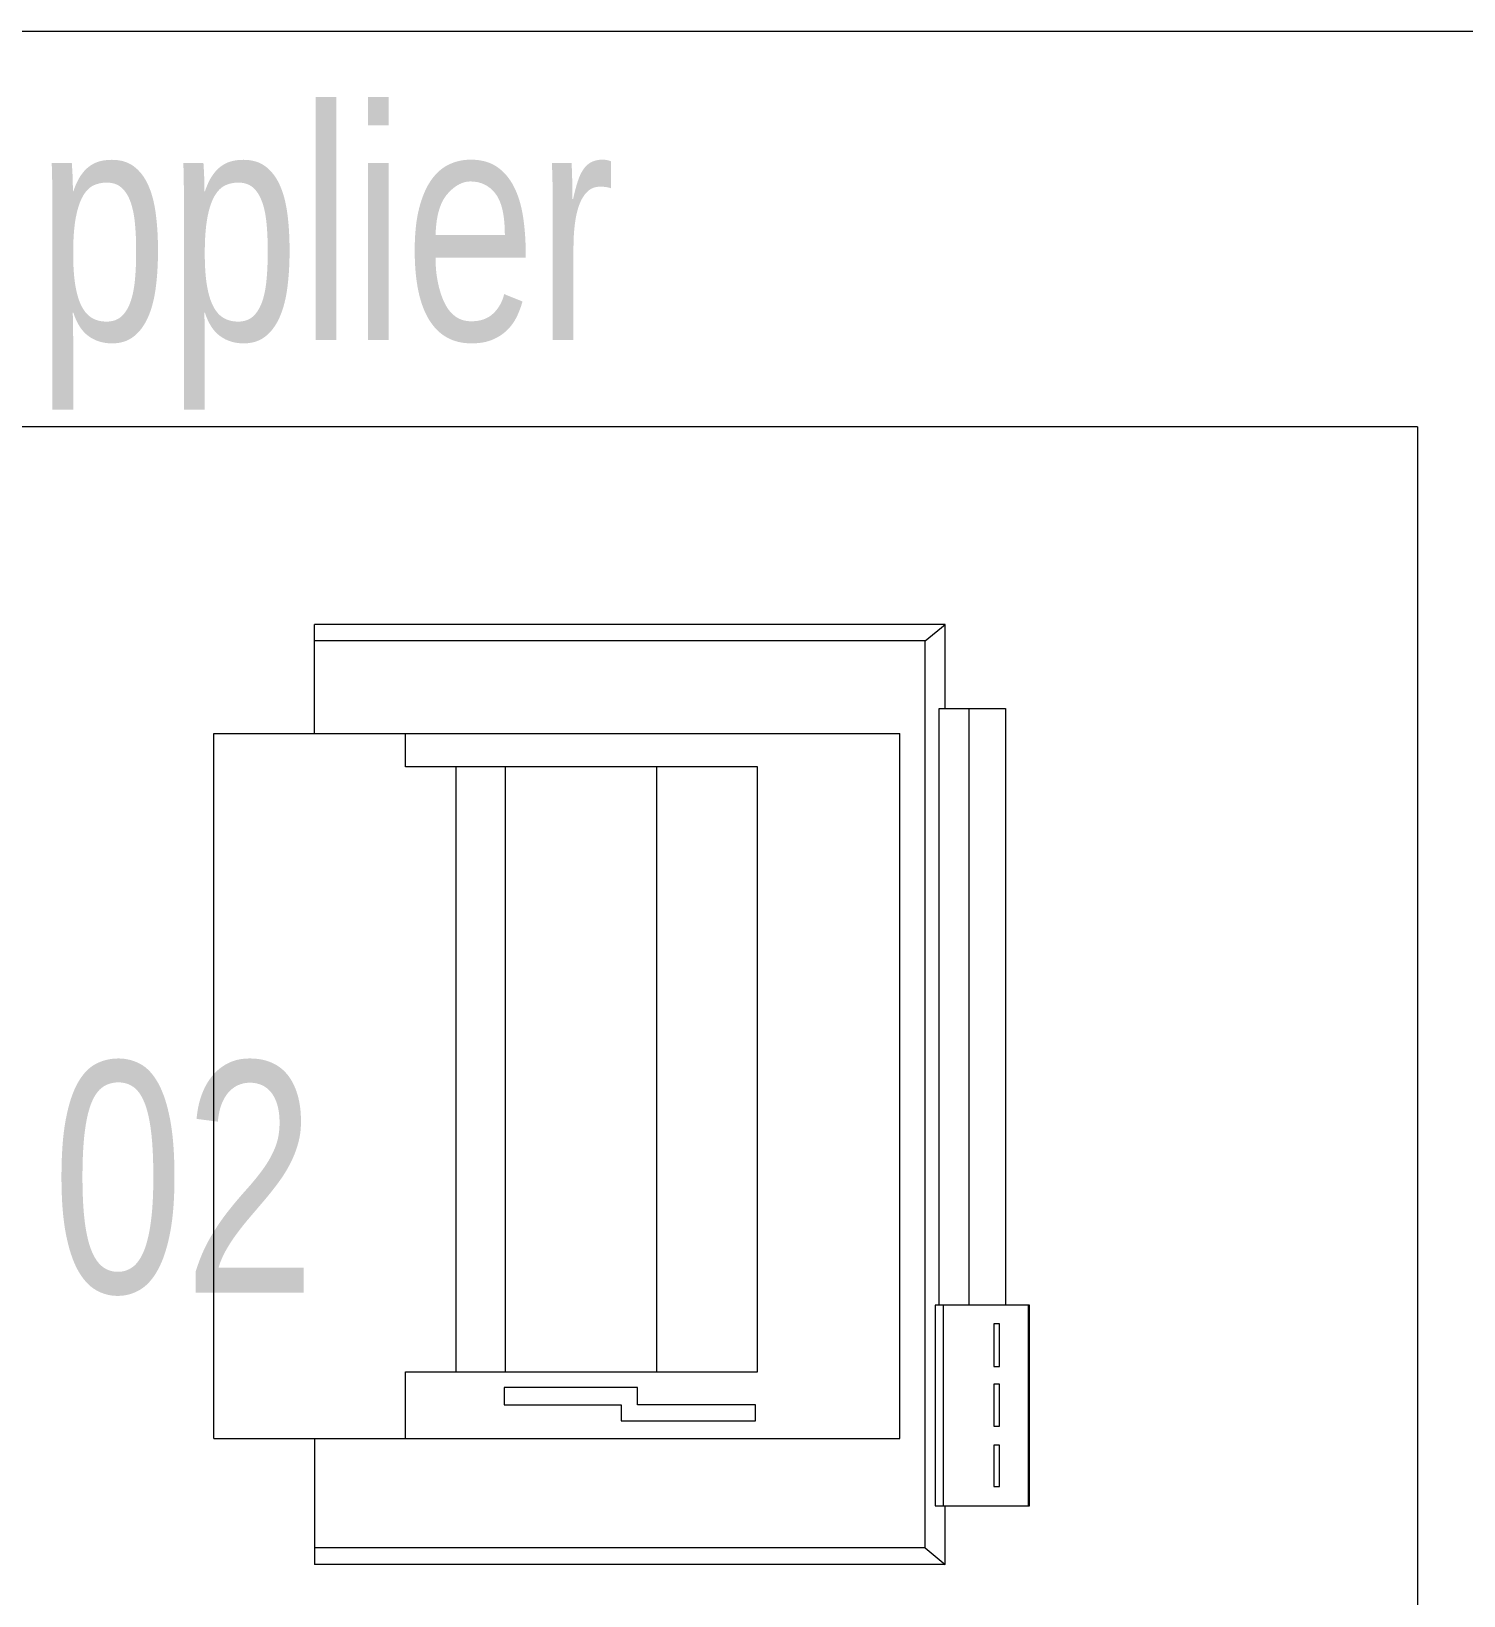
# Model space of a CAD drawing. Header units: metres. Extents: x -18745 to 220762, y -1579758 to -1356048.
# Drawn here: x 112155 to 112698, y -1430296 to -1429703 of the extents above; entities that cross this region are included whole.
import ezdxf

# ---------------------------------------------------------------- set-up
doc = ezdxf.new("R2010")
doc.units = ezdxf.units.M
doc.layers.get('0').update_dxf_attribs({"lineweight": 0})
doc.layers.add('A-100 - Copy$0$Medical Equipment and Furniture', color=8, linetype='Continuous', lineweight=0)
doc.layers.add('A-100 - Copy$0$Walls', color=8, linetype='Continuous', lineweight=0)
doc.styles.add('A-100 - Copy$0$X3G_ENTITY_257CFD', font='swisscl.ttf', dxfattribs={"height": 200})

# ---------------------------------------------------------------- blocks, each defined once
blk = doc.blocks.new('A-100 - Copy$0$ITPPLT2C-P')
for p, q in [((0.02286, 0.03177), (0.26184, 0.03177)), ((0.03041, 0.02557), (0.02286, 0.03177)), ((0.02286, 0), (0.02286, 0.03177)), ((0.26184, -0.00959), (0.26184, 0.03177)), ((0.03041, -0.31823), (0.03041, 0.02557)), ((0.03041, 0.02557), (0.26184, 0.02557)), ((0, 0), (0, -0.22622)), ((0.02518, 0), (0, 0)), ((0.01395, 0), (0.01395, -0.22622)), ((0.02518, 0), (0.01395, 0)), ((0.02518, -0.22622), (0.02518, 0)), ((0.0401, -0.27688), (0.0401, -0.00959)), ((0.3, -0.00959), (0.0401, -0.00959)), ((0.22741, -0.02218), (0.22741, -0.00959)), ((0.3, -0.27688), (0.3, -0.00959)), ((0.09395, -0.2515), (0.09395, -0.02218)), ((0.09395, -0.02218), (0.22741, -0.02218)), ((0.13211, -0.2515), (0.13211, -0.02218)), ((0.18945, -0.2515), (0.18945, -0.02218)), ((0.20824, -0.2515), (0.20824, -0.02218)), ((-0.0091, -0.22622), (0.02673, -0.22622)), ((-0.0091, -0.30235), (-0.0091, -0.22622)), ((-0.00872, -0.22622), (0.02363, -0.22622)), ((-0.00872, -0.30235), (-0.00872, -0.22622)), ((0, -0.22622), (0.02518, -0.22622)), ((0.01395, -0.22622), (0.02518, -0.22622)), ((0.02363, -0.22622), (0.02363, -0.30235)), ((0.02673, -0.22622), (0.02673, -0.30235)), ((0.00232, -0.24947), (0.00232, -0.23339)), ((0.00232, -0.23339), (0.00446, -0.23339)), ((0.00446, -0.23339), (0.00446, -0.24947)), ((0.00446, -0.24947), (0.00232, -0.24947)), ((0.22741, -0.2515), (0.09395, -0.2515)), ((0.22741, -0.27688), (0.22741, -0.2515)), ((0.00232, -0.27213), (0.00232, -0.25625)), ((0.00232, -0.25625), (0.00446, -0.25625)), ((0.00446, -0.25625), (0.00446, -0.27213)), ((0.13947, -0.2575), (0.19003, -0.2575)), ((0.13947, -0.26409), (0.13947, -0.2575)), ((0.19003, -0.2575), (0.19003, -0.26409)), ((0.09472, -0.2701), (0.09472, -0.26409)), ((0.09472, -0.26409), (0.13947, -0.26409)), ((0.19003, -0.26409), (0.14567, -0.26409)), ((0.14567, -0.26409), (0.14567, -0.2701)), ((0.00446, -0.27213), (0.00232, -0.27213)), ((0.14567, -0.2701), (0.09472, -0.2701)), ((0.3, -0.27688), (0.0401, -0.27688)), ((0.26184, -0.27688), (0.26184, -0.32462)), ((0.00232, -0.29499), (0.00232, -0.2793)), ((0.00232, -0.2793), (0.00446, -0.2793)), ((0.00446, -0.2793), (0.00446, -0.29499)), ((0.00446, -0.29499), (0.00232, -0.29499)), ((0.02673, -0.30235), (-0.0091, -0.30235)), ((0.02363, -0.30235), (-0.00872, -0.30235)), ((0.02286, -0.32462), (0.02286, -0.30235)), ((0.03041, -0.31823), (0.02286, -0.32462)), ((0.03041, -0.31823), (0.26184, -0.31823)), ((0.02286, -0.32462), (0.26184, -0.32462))]:
    blk.add_line(p, q)
blk = doc.blocks.new('A-100 - Copy')
at = {"layer": 'A-100 - Copy$0$Walls'}
for p, q in [((109280.32, -1429702.69, 2.36), (113014.11, -1429702.69, 2.36)), ((112680.32, -1429852.69, 2.36), (109430.32, -1429852.69, 2.36)), ((112680.32, -1429852.69, 2.36), (112680.32, -1433602.69, 2.36))]:
    blk.add_line(p, q, dxfattribs=at)
at = {"layer": 'A-100 - Copy$0$Medical Equipment and Furniture', "extrusion": (1.19915e-18, 8.17187e-07, -1), "xscale": 1000, "yscale": 1000, "zscale": 1000}
blk.add_blockref('A-100 - Copy$0$ITPPLT2C-P', (-112524.2, -1429959.39, -3.54), dxfattribs=at)
at = {"layer": 'A-100 - Copy$0$Medical Equipment and Furniture', "insert": (111085.3, -1429732.3, 2.36), "char_height": 87.4731, "width": 3260.5371, "attachment_point": 2, "style": 'A-100 - Copy$0$X3G_ENTITY_257CFD'}
blk.add_mtext('06 is wall mounted. Distance from FFL to be provided by supplier', dxfattribs=at)
at = {"layer": 'A-100 - Copy$0$Medical Equipment and Furniture', "insert": (112212.79, -1430093.43, 2.37), "char_height": 87.473, "attachment_point": 2, "style": 'A-100 - Copy$0$X3G_ENTITY_257CFD'}
blk.add_mtext('02', dxfattribs=at)

msp = doc.modelspace()

# ---------------------------------------------------------------- block references
msp.add_blockref('A-100 - Copy', (0, 0))

doc.saveas('drawing.dxf')
